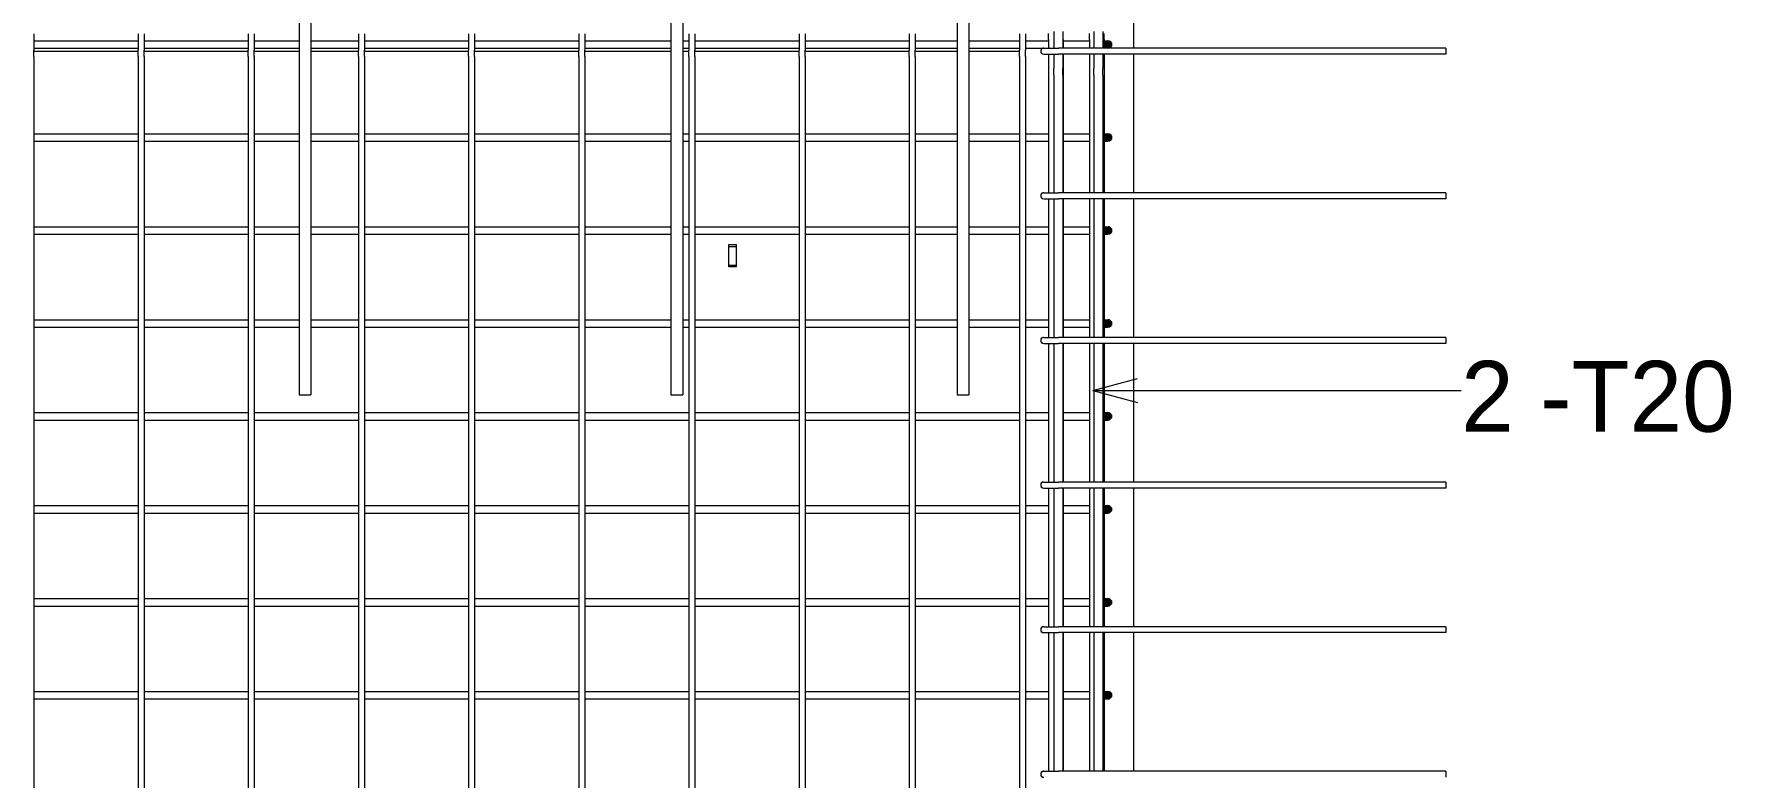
# Model space of a CAD drawing. Header units: millimetres. Extents: x 61914 to 85282, y 2378 to 28606.
# Drawn here: x 66903 to 69186, y 25974 to 26974 of the extents above; entities that cross this region are included whole.
import ezdxf

# ---------------------------------------------------------------- set-up
doc = ezdxf.new("R2010")
doc.units = ezdxf.units.MM
for name, color, linetype, lineweight in [('A-FLOR', 192, 'Continuous', 18), ('A-GENM', 13, 'Continuous', 18), ('S-RBAR', 171, 'Continuous', 18), ('S-RBAR-IDEN', 171, 'Continuous', 9)]:
    doc.layers.add(name, color=color, linetype=linetype, lineweight=lineweight)
doc.styles.add('Nirmala UI', font='Nirmala.ttf', dxfattribs={"height": 95.25})

# ---------------------------------------------------------------- blocks, each defined once
blk = doc.blocks.new('RR spread anchor face based - RR-SA-2_5-150-614724-Elevation Top1')
at = {"layer": 'A-GENM'}
for p, q in [((66318, 26687.9), (66318, 26690.4)), ((66318, 26690.4), (66328, 26690.4)), ((66318, 26662.9), (66318, 26687.9)), ((66318, 26687.9), (66328, 26687.9)), ((66328, 26690.4), (66328, 26687.9)), ((66328, 26687.9), (66328, 26662.9)), ((66318, 26660.4), (66318, 26662.9)), ((66318, 26662.9), (66328, 26662.9)), ((66328, 26660.4), (66318, 26660.4)), ((66328, 26662.9), (66328, 26660.4))]:
    blk.add_line(p, q, dxfattribs=at)

msp = doc.modelspace()

# ---------------------------------------------------------------- hatches: boundary and pattern name
at = {"layer": 'S-RBAR'}
h = msp.add_hatch(color=256, dxfattribs=at)
edge = h.paths.add_edge_path()
edge.add_arc((68348.04259, 26959.39395), 5, 0, 360)
for points in [[(68348.04259, 26954.39395), (68353.04259, 26959.39395), (68348.04259, 26964.39395), (68343.04259, 26959.39395)], [(68348.04259, 26829.39395), (68353.04259, 26834.39395), (68348.04259, 26839.39395), (68343.04259, 26834.39395)], [(68348.04259, 26704.39395), (68353.04259, 26709.39395), (68348.04259, 26714.39395), (68343.04259, 26709.39395)], [(68348.04259, 26579.39395), (68353.04259, 26584.39395), (68348.04259, 26589.39395), (68343.04259, 26584.39395)], [(68348.04259, 26454.39395), (68353.04259, 26459.39395), (68348.04259, 26464.39395), (68343.04259, 26459.39395)], [(68348.04259, 26329.39395), (68352.97311, 26334.46342), (68348.04259, 26339.39395), (68343.04259, 26334.39395)], [(68348.04259, 26204.39395), (68353.04259, 26209.39395), (68348.04259, 26214.39395), (68343.04259, 26209.39395)], [(68348.04259, 26079.39395), (68353.04259, 26084.39395), (68348.04259, 26089.39395), (68343.04259, 26084.39395)]]:
    msp.add_hatch(color=256, dxfattribs=at).paths.add_polyline_path(points)
h = msp.add_hatch(color=256, dxfattribs=at)
edge = h.paths.add_edge_path()
edge.add_arc((68348.04259, 26834.39395), 5, 0, 360)
h = msp.add_hatch(color=256, dxfattribs=at)
edge = h.paths.add_edge_path()
edge.add_arc((68348.04259, 26709.39395), 5, 0, 360)
h = msp.add_hatch(color=256, dxfattribs=at)
edge = h.paths.add_edge_path()
edge.add_arc((68348.04259, 26584.39395), 5, 0, 360)
h = msp.add_hatch(color=256, dxfattribs=at)
edge = h.paths.add_edge_path()
edge.add_arc((68348.04259, 26459.39395), 5, 0, 360)
h = msp.add_hatch(color=256, dxfattribs=at)
edge = h.paths.add_edge_path()
edge.add_arc((68348.04259, 26334.39395), 5, 0, 360)
h = msp.add_hatch(color=256, dxfattribs=at)
edge = h.paths.add_edge_path()
edge.add_arc((68348.04259, 26209.39395), 5, 0, 360)
h = msp.add_hatch(color=256, dxfattribs=at)
edge = h.paths.add_edge_path()
edge.add_arc((68348.04259, 26084.39395), 5, 0, 360)

# ---------------------------------------------------------------- linework, layer by layer
at = {"layer": 'A-FLOR'}
for p, q in [((68383.04259, 26954.39395), (68383.04259, 27100.39395)), ((66903.40622, 26950.39395), (67043.58804, 26950.39395)), ((67051.58804, 26950.39395), (67191.76986, 26950.39395)), ((67199.76986, 26950.39395), (67260.04259, 26950.39395)), ((67276.04259, 26950.39395), (67339.95168, 26950.39395)), ((67347.95168, 26950.39395), (67488.13349, 26950.39395)), ((67496.13349, 26950.39395), (67636.31531, 26950.39395)), ((67644.31531, 26950.39395), (67760.04259, 26950.39395)), ((67776.04259, 26950.39395), (67784.49713, 26950.39395)), ((67792.49713, 26950.39395), (67932.67895, 26950.39395)), ((67940.67895, 26950.39395), (68080.86077, 26950.39395)), ((68088.86077, 26950.39395), (68145.04259, 26950.39395)), ((68161.04259, 26950.39395), (68229.04259, 26950.39395)), ((68383.04259, 26759.9495), (68383.04259, 26946.39395)), ((68383.04259, 26565.50506), (68383.04259, 26751.9495)), ((68383.04259, 26371.06061), (68383.04259, 26557.50506)), ((68383.04259, 26176.61617), (68383.04259, 26363.06061)), ((68383.04259, 25982.17172), (68383.04259, 26168.61617))]:
    msp.add_line(p, q, dxfattribs=at)
at = {"layer": 'S-RBAR'}
for p, q in [((67260.04259, 26989.97999), (67260.04259, 26970.86017)), ((67276.04259, 26989.97999), (67276.04259, 26970.86017)), ((67760.04259, 26989.97999), (67760.04259, 26970.86017)), ((67776.04259, 26989.97999), (67776.04259, 26970.86017)), ((68145.04259, 26989.97999), (68145.04259, 26970.86017)), ((68161.04259, 26989.97999), (68161.04259, 26970.86017)), ((66903.40622, 26973.55037), (66903.40622, 26965.09801)), ((66903.40622, 26965.09801), (66903.40622, 26951.68988)), ((66903.40622, 26964.39395), (67043.58804, 26964.39395)), ((67043.58804, 26973.55037), (67043.58804, 26965.09801)), ((67043.58804, 26965.09801), (67043.58804, 26951.68988)), ((67051.58804, 26973.55037), (67051.58804, 26965.09801)), ((67051.58804, 26965.09801), (67051.58804, 26951.68988)), ((67051.58804, 26964.39395), (67191.76986, 26964.39395)), ((67191.76986, 26973.55037), (67191.76986, 26965.09801)), ((67191.76986, 26965.09801), (67191.76986, 26951.68988)), ((67199.76986, 26973.55037), (67199.76986, 26965.09801)), ((67199.76986, 26965.09801), (67199.76986, 26951.68988)), ((67199.76986, 26964.39395), (67260.04259, 26964.39395)), ((67260.04259, 26970.86017), (67260.04259, 26488.48993)), ((67276.04259, 26970.86017), (67276.04259, 26488.48993)), ((67276.04259, 26964.39395), (67339.95168, 26964.39395)), ((67339.95168, 26973.55037), (67339.95168, 26965.09801)), ((67339.95168, 26965.09801), (67339.95168, 26951.68988)), ((67347.95168, 26973.55037), (67347.95168, 26965.09801)), ((67347.95168, 26965.09801), (67347.95168, 26951.68988)), ((67347.95168, 26964.39395), (67488.13349, 26964.39395)), ((67488.13349, 26973.55037), (67488.13349, 26965.09801)), ((67488.13349, 26965.09801), (67488.13349, 26951.68988)), ((67496.13349, 26973.55037), (67496.13349, 26965.09801)), ((67496.13349, 26965.09801), (67496.13349, 26951.68988)), ((67496.13349, 26964.39395), (67636.31531, 26964.39395)), ((67636.31531, 26973.55037), (67636.31531, 26965.09801)), ((67636.31531, 26965.09801), (67636.31531, 26951.68988)), ((67644.31531, 26973.55037), (67644.31531, 26965.09801)), ((67644.31531, 26965.09801), (67644.31531, 26951.68988)), ((67644.31531, 26964.39395), (67760.04259, 26964.39395)), ((67760.04259, 26970.86017), (67760.04259, 26488.48993)), ((67776.04259, 26970.86017), (67776.04259, 26488.48993)), ((67776.04259, 26964.39395), (67784.49713, 26964.39395)), ((67784.49713, 26973.55037), (67784.49713, 26965.09801)), ((67784.49713, 26965.09801), (67784.49713, 26951.68988)), ((67792.49713, 26973.55037), (67792.49713, 26965.09801)), ((67792.49713, 26965.09801), (67792.49713, 26951.68988)), ((67792.49713, 26964.39395), (67932.67895, 26964.39395)), ((67932.67895, 26973.55037), (67932.67895, 26965.09801)), ((67932.67895, 26965.09801), (67932.67895, 26951.68988)), ((67940.67895, 26973.55037), (67940.67895, 26965.09801)), ((67940.67895, 26965.09801), (67940.67895, 26951.68988)), ((67940.67895, 26964.39395), (68080.86077, 26964.39395)), ((68080.86077, 26973.55037), (68080.86077, 26965.09801)), ((68080.86077, 26965.09801), (68080.86077, 26951.68988)), ((68088.86077, 26973.55037), (68088.86077, 26965.09801)), ((68088.86077, 26965.09801), (68088.86077, 26951.68988)), ((68088.86077, 26964.39395), (68145.04259, 26964.39395)), ((68145.04259, 26970.86017), (68145.04259, 26488.48993)), ((68161.04259, 26970.86017), (68161.04259, 26488.48993)), ((68161.04259, 26964.39395), (68229.04259, 26964.39395)), ((68229.04259, 26973.55037), (68229.04259, 26965.09801)), ((68229.04259, 26965.09801), (68229.04259, 26951.68988)), ((68237.04259, 26973.55037), (68237.04259, 26965.09801)), ((68237.04259, 26965.09801), (68237.04259, 26951.68988)), ((68237.04259, 26964.39395), (68268.04259, 26964.39395)), ((68268.04259, 26965.87702), (68268.04259, 26973.98577)), ((68268.04259, 26965.87702), (68268.04259, 26954.39395)), ((68275.44756, 26976.68907), (68275.44756, 26967.42188)), ((68275.44756, 26967.42188), (68275.44756, 26954.39395)), ((68287.44756, 26976.68907), (68287.44756, 26967.42188)), ((68287.44756, 26967.42188), (68287.44756, 26954.39395)), ((68288.04259, 26965.87702), (68288.04259, 26973.98577)), ((68288.04259, 26965.87702), (68288.04259, 26954.39395)), ((68288.04259, 26964.39395), (68323.04259, 26964.39395)), ((68323.04259, 26965.87702), (68323.04259, 26973.98577)), ((68323.04259, 26965.87702), (68323.04259, 26954.39395)), ((68329.29414, 26976.68907), (68329.29414, 26967.42188)), ((68329.29414, 26967.42188), (68329.29414, 26954.39395)), ((68341.29414, 26976.68907), (68341.29414, 26967.42188)), ((68341.29414, 26967.42188), (68341.29414, 26954.39395)), ((68343.04259, 26965.87702), (68343.04259, 26973.98577)), ((68343.04259, 26965.87702), (68343.04259, 26954.39395)), ((68348.04259, 26964.39395), (68343.04259, 26959.39395)), ((68343.41786, 26964.39395), (68348.04259, 26964.39395)), ((68353.04259, 26959.39395), (68348.04259, 26964.39395)), ((66903.40622, 26954.39395), (67043.58804, 26954.39395)), ((66903.40622, 26943.23752), (66903.40622, 26951.68988)), ((66903.40622, 26943.23752), (66903.40622, 25207.55037)), ((67043.58804, 26943.23752), (67043.58804, 26951.68988)), ((67043.58804, 26943.23752), (67043.58804, 25207.55037)), ((67051.58804, 26954.39395), (67191.76986, 26954.39395)), ((67051.58804, 26943.23752), (67051.58804, 26951.68988)), ((67051.58804, 26943.23752), (67051.58804, 25207.55037)), ((67191.76986, 26943.23752), (67191.76986, 26951.68988)), ((67191.76986, 26943.23752), (67191.76986, 25207.55037)), ((67199.76986, 26954.39395), (67260.04259, 26954.39395)), ((67199.76986, 26943.23752), (67199.76986, 26951.68988)), ((67199.76986, 26943.23752), (67199.76986, 25207.55037)), ((67276.04259, 26954.39395), (67339.95168, 26954.39395)), ((67339.95168, 26943.23752), (67339.95168, 26951.68988)), ((67339.95168, 26943.23752), (67339.95168, 25662.29797)), ((67347.95168, 26954.39395), (67488.13349, 26954.39395)), ((67347.95168, 26943.23752), (67347.95168, 26951.68988)), ((67347.95168, 26943.23752), (67347.95168, 25662.29797)), ((67488.13349, 26943.23752), (67488.13349, 26951.68988)), ((67488.13349, 26943.23752), (67488.13349, 25207.55037)), ((67496.13349, 26954.39395), (67636.31531, 26954.39395)), ((67496.13349, 26943.23752), (67496.13349, 26951.68988)), ((67496.13349, 26943.23752), (67496.13349, 25207.55037)), ((67636.31531, 26943.23752), (67636.31531, 26951.68988)), ((67636.31531, 26943.23752), (67636.31531, 25207.55037)), ((67644.31531, 26954.39395), (67760.04259, 26954.39395)), ((67644.31531, 26943.23752), (67644.31531, 26951.68988)), ((67644.31531, 26943.23752), (67644.31531, 25207.55037)), ((67776.04259, 26954.39395), (67784.49713, 26954.39395)), ((67784.49713, 26943.23752), (67784.49713, 26951.68988)), ((67784.49713, 26943.23752), (67784.49713, 25207.55037)), ((67792.49713, 26954.39395), (67932.67895, 26954.39395)), ((67792.49713, 26943.23752), (67792.49713, 26951.68988)), ((67792.49713, 26943.23752), (67792.49713, 25207.55037)), ((67932.67895, 26943.23752), (67932.67895, 26951.68988)), ((67932.67895, 26943.23752), (67932.67895, 25207.55037)), ((67940.67895, 26954.39395), (68080.86077, 26954.39395)), ((67940.67895, 26943.23752), (67940.67895, 26951.68988)), ((67940.67895, 26943.23752), (67940.67895, 25207.55037)), ((68080.86077, 26943.23752), (68080.86077, 26951.68988)), ((68080.86077, 26943.23752), (68080.86077, 25207.55037)), ((68088.86077, 26954.39395), (68145.04259, 26954.39395)), ((68088.86077, 26943.23752), (68088.86077, 26951.68988)), ((68088.86077, 26943.23752), (68088.86077, 25207.55037)), ((68161.04259, 26954.39395), (68229.04259, 26954.39395)), ((68229.04259, 26943.23752), (68229.04259, 26951.68988)), ((68229.04259, 26943.23752), (68229.04259, 25207.55037)), ((68237.04259, 26954.39395), (68261.63693, 26954.39395)), ((68237.04259, 26943.23752), (68237.04259, 26951.68988)), ((68237.04259, 26943.23752), (68237.04259, 25207.55037)), ((68261.63693, 26954.39395), (68267.49479, 26954.39395)), ((68261.63693, 26954.39395), (68267.49479, 26954.39395)), ((68261.63693, 26946.39395), (68281.63693, 26946.39395)), ((68261.63693, 26946.39395), (68281.63693, 26946.39395)), ((68267.49479, 26954.39395), (68281.63693, 26954.39395)), ((68268.04259, 26946.39395), (68268.04259, 26866.74645)), ((68275.44756, 26946.39395), (68275.44756, 26927.19428)), ((68802.63693, 26954.39395), (68281.63693, 26954.39395)), ((68328.63693, 26954.39395), (68281.63693, 26954.39395)), ((68802.63693, 26946.39395), (68281.63693, 26946.39395)), ((68328.63693, 26946.39395), (68281.63693, 26946.39395)), ((68287.44756, 26946.39395), (68287.44756, 26927.19428)), ((68288.04259, 26946.39395), (68288.04259, 26866.74645)), ((68323.04259, 26946.39395), (68323.04259, 26866.74645)), ((68329.29414, 26946.39395), (68329.29414, 26927.19428)), ((68341.29414, 26946.39395), (68341.29414, 26927.19428)), ((68343.04259, 26959.39395), (68348.04259, 26954.39395)), ((68343.04259, 26946.39395), (68343.04259, 26866.74645)), ((68348.04259, 26954.39395), (68353.04259, 26959.39395)), ((68802.63693, 26954.39395), (68802.63693, 26946.39395)), ((68275.44756, 26917.9271), (68275.44756, 26927.19428)), ((68275.44756, 26917.9271), (68275.44756, 26759.9495)), ((68287.44756, 26917.9271), (68287.44756, 26927.19428)), ((68287.44756, 26917.9271), (68287.44756, 26759.9495)), ((68329.29414, 26917.9271), (68329.29414, 26927.19428)), ((68329.29414, 26917.9271), (68329.29414, 26759.9495)), ((68341.29414, 26917.9271), (68341.29414, 26927.19428)), ((68341.29414, 26917.9271), (68341.29414, 26759.9495)), ((68268.04259, 26866.74645), (68268.04259, 26858.6377)), ((68268.04259, 26858.6377), (68268.04259, 26759.9495)), ((68288.04259, 26866.74645), (68288.04259, 26858.6377)), ((68288.04259, 26858.6377), (68288.04259, 26759.9495)), ((68323.04259, 26866.74645), (68323.04259, 26858.6377)), ((68323.04259, 26858.6377), (68323.04259, 26759.9495)), ((68343.04259, 26866.74645), (68343.04259, 26858.6377)), ((68343.04259, 26858.6377), (68343.04259, 26759.9495)), ((66903.40622, 26839.39395), (67043.58804, 26839.39395)), ((66903.40622, 26829.39395), (67043.58804, 26829.39395)), ((67051.58804, 26839.39395), (67191.76986, 26839.39395)), ((67051.58804, 26829.39395), (67191.76986, 26829.39395)), ((67199.76986, 26839.39395), (67260.04259, 26839.39395)), ((67199.76986, 26829.39395), (67260.04259, 26829.39395)), ((67276.04259, 26839.39395), (67339.95168, 26839.39395)), ((67276.04259, 26829.39395), (67339.95168, 26829.39395)), ((67347.95168, 26839.39395), (67488.13349, 26839.39395)), ((67347.95168, 26829.39395), (67488.13349, 26829.39395)), ((67496.13349, 26839.39395), (67636.31531, 26839.39395)), ((67496.13349, 26829.39395), (67636.31531, 26829.39395)), ((67644.31531, 26839.39395), (67760.04259, 26839.39395)), ((67644.31531, 26829.39395), (67760.04259, 26829.39395)), ((67776.04259, 26839.39395), (67784.49713, 26839.39395)), ((67776.04259, 26829.39395), (67784.49713, 26829.39395)), ((67792.49713, 26839.39395), (67932.67895, 26839.39395)), ((67792.49713, 26829.39395), (67932.67895, 26829.39395)), ((67940.67895, 26839.39395), (68080.86077, 26839.39395)), ((67940.67895, 26829.39395), (68080.86077, 26829.39395)), ((68088.86077, 26839.39395), (68145.04259, 26839.39395)), ((68088.86077, 26829.39395), (68145.04259, 26829.39395)), ((68161.04259, 26839.39395), (68229.04259, 26839.39395)), ((68161.04259, 26829.39395), (68229.04259, 26829.39395)), ((68237.04259, 26839.39395), (68268.04259, 26839.39395)), ((68237.04259, 26829.39395), (68268.04259, 26829.39395)), ((68288.04259, 26839.39395), (68323.04259, 26839.39395)), ((68288.04259, 26829.39395), (68323.04259, 26829.39395)), ((68348.04259, 26839.39395), (68343.04259, 26834.39395)), ((68343.04259, 26834.39395), (68348.04259, 26829.39395)), ((68343.41786, 26839.39395), (68348.04259, 26839.39395)), ((68343.41786, 26829.39395), (68348.04259, 26829.39395)), ((68353.04259, 26834.39395), (68348.04259, 26839.39395)), ((68348.04259, 26829.39395), (68353.04259, 26834.39395)), ((68261.63693, 26759.9495), (68267.49479, 26759.9495)), ((68261.63693, 26759.9495), (68267.49479, 26759.9495)), ((68267.49479, 26759.9495), (68281.63693, 26759.9495)), ((68802.63693, 26759.9495), (68281.63693, 26759.9495)), ((68328.63693, 26759.9495), (68281.63693, 26759.9495)), ((68802.63693, 26759.9495), (68802.63693, 26751.9495)), ((68261.63693, 26751.9495), (68281.63693, 26751.9495)), ((68261.63693, 26751.9495), (68281.63693, 26751.9495)), ((68268.04259, 26751.9495), (68268.04259, 26565.50506)), ((68275.44756, 26751.9495), (68275.44756, 26565.50506)), ((68802.63693, 26751.9495), (68281.63693, 26751.9495)), ((68328.63693, 26751.9495), (68281.63693, 26751.9495)), ((68287.44756, 26751.9495), (68287.44756, 26565.50506)), ((68288.04259, 26751.9495), (68288.04259, 26565.50506)), ((68323.04259, 26751.9495), (68323.04259, 26565.50506)), ((68329.29414, 26751.9495), (68329.29414, 26565.50506)), ((68341.29414, 26751.9495), (68341.29414, 26565.50506)), ((68343.04259, 26751.9495), (68343.04259, 26565.50506)), ((66903.40622, 26714.39395), (67043.58804, 26714.39395)), ((67051.58804, 26714.39395), (67191.76986, 26714.39395)), ((67199.76986, 26714.39395), (67260.04259, 26714.39395)), ((67276.04259, 26714.39395), (67339.95168, 26714.39395)), ((67347.95168, 26714.39395), (67488.13349, 26714.39395)), ((67496.13349, 26714.39395), (67636.31531, 26714.39395)), ((67644.31531, 26714.39395), (67760.04259, 26714.39395)), ((67776.04259, 26714.39395), (67784.49713, 26714.39395)), ((67792.49713, 26714.39395), (67932.67895, 26714.39395)), ((67940.67895, 26714.39395), (68080.86077, 26714.39395)), ((68088.86077, 26714.39395), (68145.04259, 26714.39395)), ((68161.04259, 26714.39395), (68229.04259, 26714.39395)), ((68237.04259, 26714.39395), (68268.04259, 26714.39395)), ((68288.04259, 26714.39395), (68323.04259, 26714.39395)), ((68348.04259, 26714.39395), (68343.04259, 26709.39395)), ((68343.04259, 26709.39395), (68348.04259, 26704.39395)), ((68343.41786, 26714.39395), (68348.04259, 26714.39395)), ((68353.04259, 26709.39395), (68348.04259, 26714.39395)), ((68348.04259, 26704.39395), (68353.04259, 26709.39395)), ((66903.40622, 26704.39395), (67043.58804, 26704.39395)), ((67051.58804, 26704.39395), (67191.76986, 26704.39395)), ((67199.76986, 26704.39395), (67260.04259, 26704.39395)), ((67276.04259, 26704.39395), (67339.95168, 26704.39395)), ((67347.95168, 26704.39395), (67488.13349, 26704.39395)), ((67496.13349, 26704.39395), (67636.31531, 26704.39395)), ((67644.31531, 26704.39395), (67760.04259, 26704.39395)), ((67776.04259, 26704.39395), (67784.49713, 26704.39395)), ((67792.49713, 26704.39395), (67932.67895, 26704.39395)), ((67940.67895, 26704.39395), (68080.86077, 26704.39395)), ((68088.86077, 26704.39395), (68145.04259, 26704.39395)), ((68161.04259, 26704.39395), (68229.04259, 26704.39395)), ((68237.04259, 26704.39395), (68268.04259, 26704.39395)), ((68288.04259, 26704.39395), (68323.04259, 26704.39395)), ((68343.41786, 26704.39395), (68348.04259, 26704.39395)), ((66903.40622, 26589.39395), (67043.58804, 26589.39395)), ((66903.40622, 26579.39395), (67043.58804, 26579.39395)), ((67051.58804, 26589.39395), (67191.76986, 26589.39395)), ((67051.58804, 26579.39395), (67191.76986, 26579.39395)), ((67199.76986, 26589.39395), (67260.04259, 26589.39395)), ((67199.76986, 26579.39395), (67260.04259, 26579.39395)), ((67276.04259, 26589.39395), (67339.95168, 26589.39395)), ((67276.04259, 26579.39395), (67339.95168, 26579.39395)), ((67347.95168, 26589.39395), (67488.13349, 26589.39395)), ((67347.95168, 26579.39395), (67488.13349, 26579.39395)), ((67496.13349, 26589.39395), (67636.31531, 26589.39395)), ((67496.13349, 26579.39395), (67636.31531, 26579.39395)), ((67644.31531, 26589.39395), (67760.04259, 26589.39395)), ((67644.31531, 26579.39395), (67760.04259, 26579.39395)), ((67776.04259, 26589.39395), (67784.49713, 26589.39395)), ((67776.04259, 26579.39395), (67784.49713, 26579.39395)), ((67792.49713, 26589.39395), (67932.67895, 26589.39395)), ((67792.49713, 26579.39395), (67932.67895, 26579.39395)), ((67940.67895, 26589.39395), (68080.86077, 26589.39395)), ((67940.67895, 26579.39395), (68080.86077, 26579.39395)), ((68088.86077, 26589.39395), (68145.04259, 26589.39395)), ((68088.86077, 26579.39395), (68145.04259, 26579.39395)), ((68161.04259, 26589.39395), (68229.04259, 26589.39395)), ((68161.04259, 26579.39395), (68229.04259, 26579.39395)), ((68237.04259, 26589.39395), (68268.04259, 26589.39395)), ((68237.04259, 26579.39395), (68268.04259, 26579.39395)), ((68288.04259, 26589.39395), (68323.04259, 26589.39395)), ((68288.04259, 26579.39395), (68323.04259, 26579.39395)), ((68348.04259, 26589.39395), (68343.04259, 26584.39395)), ((68343.04259, 26584.39395), (68348.04259, 26579.39395)), ((68343.41786, 26589.39395), (68348.04259, 26589.39395)), ((68343.41786, 26579.39395), (68348.04259, 26579.39395)), ((68353.04259, 26584.39395), (68348.04259, 26589.39395)), ((68348.04259, 26579.39395), (68353.04259, 26584.39395)), ((68261.63693, 26565.50506), (68267.49479, 26565.50506)), ((68261.63693, 26565.50506), (68267.49479, 26565.50506)), ((68261.63693, 26557.50506), (68281.63693, 26557.50506)), ((68261.63693, 26557.50506), (68281.63693, 26557.50506)), ((68267.49479, 26565.50506), (68281.63693, 26565.50506)), ((68268.04259, 26557.50506), (68268.04259, 26371.06061)), ((68275.44756, 26557.50506), (68275.44756, 26371.06061)), ((68802.63693, 26565.50506), (68281.63693, 26565.50506)), ((68328.63693, 26565.50506), (68281.63693, 26565.50506)), ((68802.63693, 26557.50506), (68281.63693, 26557.50506)), ((68328.63693, 26557.50506), (68281.63693, 26557.50506)), ((68287.44756, 26557.50506), (68287.44756, 26371.06061)), ((68288.04259, 26557.50506), (68288.04259, 26371.06061)), ((68323.04259, 26557.50506), (68323.04259, 26371.06061)), ((68329.29414, 26557.50506), (68329.29414, 26371.06061)), ((68341.29414, 26557.50506), (68341.29414, 26371.06061)), ((68343.04259, 26557.50506), (68343.04259, 26371.06061)), ((68802.63693, 26565.50506), (68802.63693, 26557.50506)), ((67260.04259, 26488.48993), (67276.04259, 26488.48993)), ((67760.04259, 26488.48993), (67776.04259, 26488.48993)), ((68145.04259, 26488.48993), (68161.04259, 26488.48993)), ((66903.40622, 26464.39395), (67043.58804, 26464.39395)), ((67051.58804, 26464.39395), (67191.76986, 26464.39395)), ((67199.76986, 26464.39395), (67339.95168, 26464.39395)), ((67347.95168, 26464.39395), (67488.13349, 26464.39395)), ((67496.13349, 26464.39395), (67636.31531, 26464.39395)), ((67644.31531, 26464.39395), (67784.49713, 26464.39395)), ((67792.49713, 26464.39395), (67932.67895, 26464.39395)), ((67940.67895, 26464.39395), (68080.86077, 26464.39395)), ((68088.86077, 26464.39395), (68229.04259, 26464.39395)), ((68237.04259, 26464.39395), (68268.04259, 26464.39395)), ((68288.04259, 26464.39395), (68323.04259, 26464.39395)), ((68348.04259, 26464.39395), (68343.04259, 26459.39395)), ((68343.04259, 26459.39395), (68348.04259, 26454.39395)), ((68343.41786, 26464.39395), (68348.04259, 26464.39395)), ((68353.04259, 26459.39395), (68348.04259, 26464.39395)), ((68348.04259, 26454.39395), (68353.04259, 26459.39395)), ((66903.40622, 26454.39395), (67043.58804, 26454.39395)), ((67051.58804, 26454.39395), (67191.76986, 26454.39395)), ((67199.76986, 26454.39395), (67339.95168, 26454.39395)), ((67347.95168, 26454.39395), (67488.13349, 26454.39395)), ((67496.13349, 26454.39395), (67636.31531, 26454.39395)), ((67644.31531, 26454.39395), (67784.49713, 26454.39395)), ((67792.49713, 26454.39395), (67932.67895, 26454.39395)), ((67940.67895, 26454.39395), (68080.86077, 26454.39395)), ((68088.86077, 26454.39395), (68229.04259, 26454.39395)), ((68237.04259, 26454.39395), (68268.04259, 26454.39395)), ((68288.04259, 26454.39395), (68323.04259, 26454.39395)), ((68343.41786, 26454.39395), (68348.04259, 26454.39395)), ((68261.63693, 26371.06061), (68267.49479, 26371.06061)), ((68261.63693, 26371.06061), (68267.49479, 26371.06061)), ((68267.49479, 26371.06061), (68281.63693, 26371.06061)), ((68802.63693, 26371.06061), (68281.63693, 26371.06061)), ((68328.63693, 26371.06061), (68281.63693, 26371.06061)), ((68802.63693, 26371.06061), (68802.63693, 26363.06061)), ((68261.63693, 26363.06061), (68281.63693, 26363.06061)), ((68261.63693, 26363.06061), (68281.63693, 26363.06061)), ((68268.04259, 26363.06061), (68268.04259, 26176.61617)), ((68275.44756, 26363.06061), (68275.44756, 26176.61617)), ((68802.63693, 26363.06061), (68281.63693, 26363.06061)), ((68328.63693, 26363.06061), (68281.63693, 26363.06061)), ((68287.44756, 26363.06061), (68287.44756, 26176.61617)), ((68288.04259, 26363.06061), (68288.04259, 26176.61617)), ((68323.04259, 26363.06061), (68323.04259, 26176.61617)), ((68329.29414, 26363.06061), (68329.29414, 26176.61617)), ((68341.29414, 26363.06061), (68341.29414, 26176.61617)), ((68343.04259, 26363.06061), (68343.04259, 26176.61617)), ((66903.40622, 26339.39395), (67043.58804, 26339.39395)), ((66903.40622, 26329.39395), (67043.58804, 26329.39395)), ((67051.58804, 26339.39395), (67191.76986, 26339.39395)), ((67051.58804, 26329.39395), (67191.76986, 26329.39395)), ((67199.76986, 26339.39395), (67339.95168, 26339.39395)), ((67199.76986, 26329.39395), (67339.95168, 26329.39395)), ((67347.95168, 26339.39395), (67488.13349, 26339.39395)), ((67347.95168, 26329.39395), (67488.13349, 26329.39395)), ((67496.13349, 26339.39395), (67636.31531, 26339.39395)), ((67496.13349, 26329.39395), (67636.31531, 26329.39395)), ((67644.31531, 26339.39395), (67784.49713, 26339.39395)), ((67644.31531, 26329.39395), (67784.49713, 26329.39395)), ((67792.49713, 26339.39395), (67932.67895, 26339.39395)), ((67792.49713, 26329.39395), (67932.67895, 26329.39395)), ((67940.67895, 26339.39395), (68080.86077, 26339.39395)), ((67940.67895, 26329.39395), (68080.86077, 26329.39395)), ((68088.86077, 26339.39395), (68229.04259, 26339.39395)), ((68088.86077, 26329.39395), (68229.04259, 26329.39395)), ((68237.04259, 26339.39395), (68268.04259, 26339.39395)), ((68237.04259, 26329.39395), (68268.04259, 26329.39395)), ((68288.04259, 26339.39395), (68323.04259, 26339.39395)), ((68288.04259, 26329.39395), (68323.04259, 26329.39395)), ((68348.04259, 26339.39395), (68343.04259, 26334.39395)), ((68343.04259, 26334.39395), (68348.04259, 26329.39395)), ((68343.41786, 26339.39395), (68348.04259, 26339.39395)), ((68343.41786, 26329.39395), (68348.04259, 26329.39395)), ((68352.97311, 26334.46342), (68348.04259, 26339.39395)), ((68348.04259, 26329.39395), (68352.97311, 26334.46342)), ((66903.40622, 26214.39395), (67043.58804, 26214.39395)), ((67051.58804, 26214.39395), (67191.76986, 26214.39395)), ((67199.76986, 26214.39395), (67339.95168, 26214.39395)), ((67347.95168, 26214.39395), (67488.13349, 26214.39395)), ((67496.13349, 26214.39395), (67636.31531, 26214.39395)), ((67644.31531, 26214.39395), (67784.49713, 26214.39395)), ((67792.49713, 26214.39395), (67932.67895, 26214.39395)), ((67940.67895, 26214.39395), (68080.86077, 26214.39395)), ((68088.86077, 26214.39395), (68229.04259, 26214.39395)), ((68237.04259, 26214.39395), (68268.04259, 26214.39395)), ((68288.04259, 26214.39395), (68323.04259, 26214.39395)), ((68348.04259, 26214.39395), (68343.04259, 26209.39395)), ((68343.04259, 26209.39395), (68348.04259, 26204.39395)), ((68343.41786, 26214.39395), (68348.04259, 26214.39395)), ((68353.04259, 26209.39395), (68348.04259, 26214.39395)), ((68348.04259, 26204.39395), (68353.04259, 26209.39395)), ((66903.40622, 26204.39395), (67043.58804, 26204.39395)), ((67051.58804, 26204.39395), (67191.76986, 26204.39395)), ((67199.76986, 26204.39395), (67339.95168, 26204.39395)), ((67347.95168, 26204.39395), (67488.13349, 26204.39395)), ((67496.13349, 26204.39395), (67636.31531, 26204.39395)), ((67644.31531, 26204.39395), (67784.49713, 26204.39395)), ((67792.49713, 26204.39395), (67932.67895, 26204.39395)), ((67940.67895, 26204.39395), (68080.86077, 26204.39395)), ((68088.86077, 26204.39395), (68229.04259, 26204.39395)), ((68237.04259, 26204.39395), (68268.04259, 26204.39395)), ((68288.04259, 26204.39395), (68323.04259, 26204.39395)), ((68343.41786, 26204.39395), (68348.04259, 26204.39395)), ((68261.63693, 26176.61617), (68267.49479, 26176.61617)), ((68261.63693, 26176.61617), (68267.49479, 26176.61617)), ((68261.63693, 26168.61617), (68281.63693, 26168.61617)), ((68261.63693, 26168.61617), (68281.63693, 26168.61617)), ((68267.49479, 26176.61617), (68281.63693, 26176.61617)), ((68268.04259, 26168.61617), (68268.04259, 25982.17172)), ((68275.44756, 26168.61617), (68275.44756, 25982.17172)), ((68802.63693, 26176.61617), (68281.63693, 26176.61617)), ((68328.63693, 26176.61617), (68281.63693, 26176.61617)), ((68802.63693, 26168.61617), (68281.63693, 26168.61617)), ((68328.63693, 26168.61617), (68281.63693, 26168.61617)), ((68287.44756, 26168.61617), (68287.44756, 25982.17172)), ((68288.04259, 26168.61617), (68288.04259, 25982.17172)), ((68323.04259, 26168.61617), (68323.04259, 25982.17172)), ((68329.29414, 26168.61617), (68329.29414, 25982.17172)), ((68341.29414, 26168.61617), (68341.29414, 25982.17172)), ((68343.04259, 26168.61617), (68343.04259, 25982.17172)), ((68802.63693, 26176.61617), (68802.63693, 26168.61617)), ((66903.40622, 26089.39395), (67043.58804, 26089.39395)), ((66903.40622, 26079.39395), (67043.58804, 26079.39395)), ((67051.58804, 26089.39395), (67191.76986, 26089.39395)), ((67051.58804, 26079.39395), (67191.76986, 26079.39395)), ((67199.76986, 26089.39395), (67339.95168, 26089.39395)), ((67199.76986, 26079.39395), (67339.95168, 26079.39395)), ((67347.95168, 26089.39395), (67488.13349, 26089.39395)), ((67347.95168, 26079.39395), (67488.13349, 26079.39395)), ((67496.13349, 26089.39395), (67636.31531, 26089.39395)), ((67496.13349, 26079.39395), (67636.31531, 26079.39395)), ((67644.31531, 26089.39395), (67784.49713, 26089.39395)), ((67644.31531, 26079.39395), (67784.49713, 26079.39395)), ((67792.49713, 26089.39395), (67932.67895, 26089.39395)), ((67792.49713, 26079.39395), (67932.67895, 26079.39395)), ((67940.67895, 26089.39395), (68080.86077, 26089.39395)), ((67940.67895, 26079.39395), (68080.86077, 26079.39395)), ((68088.86077, 26089.39395), (68229.04259, 26089.39395)), ((68088.86077, 26079.39395), (68229.04259, 26079.39395)), ((68237.04259, 26089.39395), (68268.04259, 26089.39395)), ((68237.04259, 26079.39395), (68268.04259, 26079.39395)), ((68288.04259, 26089.39395), (68323.04259, 26089.39395)), ((68288.04259, 26079.39395), (68323.04259, 26079.39395)), ((68348.04259, 26089.39395), (68343.04259, 26084.39395)), ((68343.04259, 26084.39395), (68348.04259, 26079.39395)), ((68343.41786, 26089.39395), (68348.04259, 26089.39395)), ((68343.41786, 26079.39395), (68348.04259, 26079.39395)), ((68353.04259, 26084.39395), (68348.04259, 26089.39395)), ((68348.04259, 26079.39395), (68353.04259, 26084.39395)), ((68261.63693, 25982.17172), (68267.49479, 25982.17172)), ((68261.63693, 25982.17172), (68267.49479, 25982.17172)), ((68267.49479, 25982.17172), (68281.63693, 25982.17172)), ((68802.63693, 25982.17172), (68281.63693, 25982.17172)), ((68328.63693, 25982.17172), (68281.63693, 25982.17172)), ((68802.63693, 25982.17172), (68802.63693, 25974.17172))]:
    msp.add_line(p, q, dxfattribs=at)
for centre in [(68348.04259, 26959.39395), (68348.04259, 26834.39395), (68348.04259, 26709.39395), (68348.04259, 26584.39395), (68348.04259, 26459.39395), (68348.04259, 26334.39395), (68348.04259, 26209.39395), (68348.04259, 26084.39395)]:
    msp.add_circle(centre, 5, dxfattribs=at)
for centre, radius, start, end in [((68348.04259, 26959.39395), 5, 270, 90), ((68261.63693, 26950.39395), 4, 90, 270), ((68261.63693, 26950.39395), 4, 90, 270), ((68261.63693, 26950.39395), 4, 120, 165), ((68261.63693, 26950.39395), 4, 195, 240), ((68261.63693, 26950.39395), 4, 90, 104.11859449), ((68348.04259, 26834.39395), 5, 270, 90), ((68261.63693, 26755.9495), 4, 90, 270), ((68261.63693, 26755.9495), 4, 90, 270), ((68261.63693, 26755.9495), 4, 120, 165), ((68261.63693, 26755.9495), 4, 195, 240), ((68261.63693, 26755.9495), 4, 90, 104.11859449), ((68348.04259, 26709.39395), 5, 270, 90), ((68348.04259, 26584.39395), 5, 270, 90), ((68261.63693, 26561.50506), 4, 90, 270), ((68261.63693, 26561.50506), 4, 90, 270), ((68261.63693, 26561.50506), 4, 120, 165), ((68261.63693, 26561.50506), 4, 195, 240), ((68261.63693, 26561.50506), 4, 90, 104.11859449), ((68348.04259, 26459.39395), 5, 270, 90), ((68261.63693, 26367.06061), 4, 90, 270), ((68261.63693, 26367.06061), 4, 90, 270), ((68261.63693, 26367.06061), 4, 120, 165), ((68261.63693, 26367.06061), 4, 90, 104.11859449), ((68261.63693, 26367.06061), 4, 195, 240), ((68348.04259, 26334.39395), 5, 270, 90), ((68348.04259, 26209.39395), 5, 270, 90), ((68261.63693, 26172.61617), 4, 90, 270), ((68261.63693, 26172.61617), 4, 90, 270), ((68261.63693, 26172.61617), 4, 120, 165), ((68261.63693, 26172.61617), 4, 195, 240), ((68261.63693, 26172.61617), 4, 90, 104.11859449), ((68348.04259, 26084.39395), 5, 270, 90), ((68261.63693, 25978.17172), 4, 90, 270), ((68261.63693, 25978.17172), 4, 90, 270), ((68261.63693, 25978.17172), 4, 120, 165), ((68261.63693, 25978.17172), 4, 90, 104.11859449), ((68261.63693, 25978.17172), 4, 195, 240)]:
    msp.add_arc(centre, radius, start, end, dxfattribs=at)
at = {"layer": 'S-RBAR-IDEN'}
for q in [(68387.70416, 26510.28538), (68387.70416, 26478.13148), (68823.09797, 26494.20843)]:
    msp.add_line((68327.70416, 26494.20843), q, dxfattribs=at)

# ---------------------------------------------------------------- block references
at = {"layer": 'A-GENM'}
msp.add_blockref('RR spread anchor face based - RR-SA-2_5-150-614724-Elevation Top1', (1520, 0), dxfattribs=at)

# ---------------------------------------------------------------- texts
at = {"layer": 'S-RBAR-IDEN', "insert": (68823.09797, 26533.93759), "char_height": 95.25, "width": 464.97875, "attachment_point": 1, "style": 'Nirmala UI'}
msp.add_mtext('2 -T20', dxfattribs=at)

doc.saveas('drawing.dxf')
